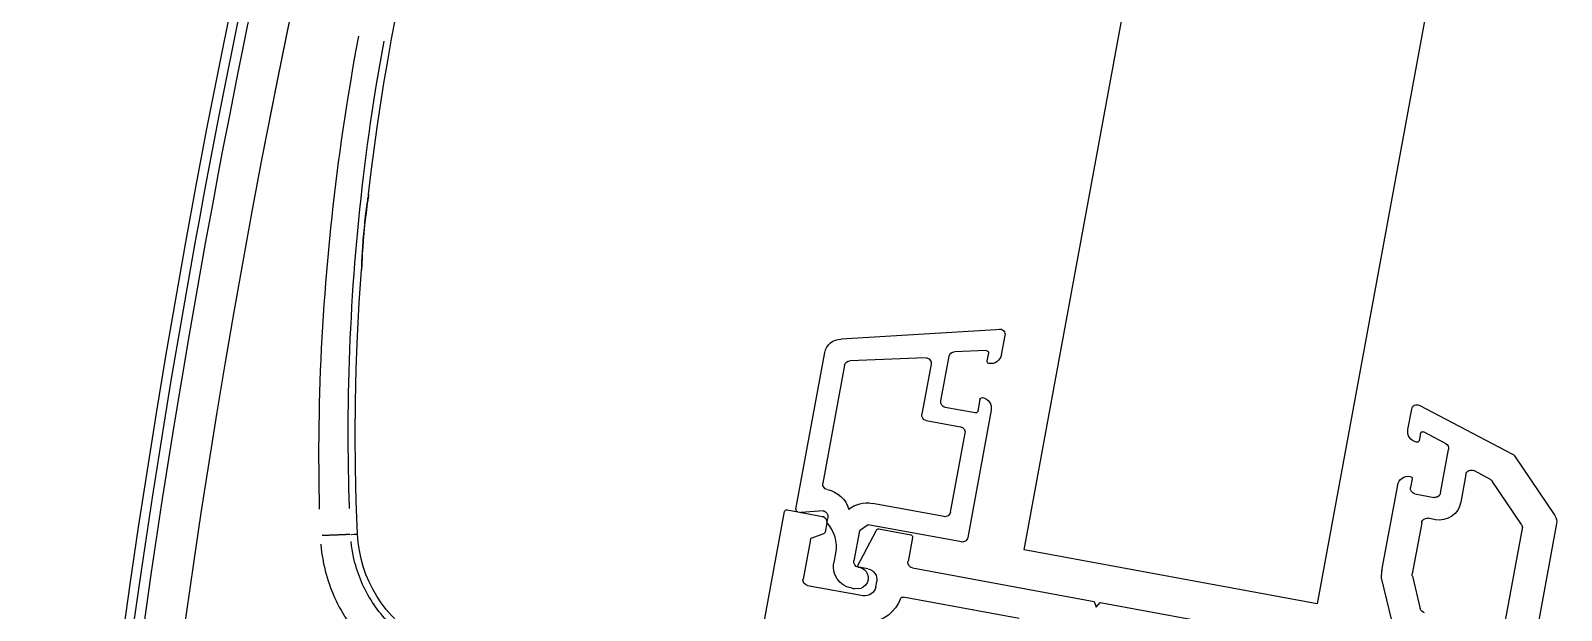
# Model space of a CAD drawing. Header units: millimetres. Extents: x 7086022 to 7120578, y 229555 to 276126.
# Drawn here: x 7107826.8 to 7107967.6, y 242896 to 242949.3 of the extents above; entities that cross this region are included whole.
import ezdxf
from ezdxf.xclip import XClip

# ---------------------------------------------------------------- set-up
doc = ezdxf.new("R2010")
doc.units = ezdxf.units.MM
doc.header["$LTSCALE"] = 100
doc.header["$XCLIPFRAME"] = 2
doc.linetypes.add('U-84D-EX$0$DASHDOTX2', pattern=[2, 1, -0.5, 0, -0.5])
for name, color, linetype in [('BP', 7, 'Continuous'), ('U-84D-EX$0$C-DOOR', 1, 'Continuous'), ('U-84D-EX$0$DOR', 4, 'Continuous')]:
    doc.layers.add(name, color=color, linetype=linetype)

# ---------------------------------------------------------------- blocks, each defined once
blk = doc.blocks.new('U-84D-EX$0$A$Cc7b664ce')
at = {"layer": 'U-84D-EX$0$C-DOOR', "linetype": 'U-84D-EX$0$DASHDOTX2', "ltscale": 4}
blk.add_arc((170.96, 15.77), 839.27, 11.9938, 89.41669, dxfattribs=at)
at = {"layer": 'U-84D-EX$0$DOR'}
for p, q in [((965.19, 235.79), (889.87, 221.92)), ((889.71, 221.69), (890.31, 218.44)), ((892.45, 219.55), (896.08, 220.22)), ((896.66, 219.82), (897.6, 214.7)), ((890.89, 218.04), (891.76, 218.2)), ((891.91, 218.33), (892.3, 219.42)), ((894.96, 215.23), (891.57, 213.47)), ((895.14, 214.25), (894.96, 215.23)), ((891.46, 213.26), (892, 210.32)), ((896.8, 213.54), (896.31, 213.45)), ((892.24, 210.16), (894.47, 210.57)), ((895.05, 210.17), (898.13, 193.46)), ((899.7, 200.35), (897.74, 211.03)), ((893.39, 199.9), (272.44, 85.57)), ((898.35, 172.95), (893.39, 199.9)), ((898.13, 193.46), (898.67, 193.27)), ((898.67, 193.27), (898.23, 192.9)), ((898.23, 192.9), (901.41, 175.63)), ((277.4, 58.62), (898.35, 172.95)), ((890.97, 150.95), (989.44, 169.08)), ((895.09, 166.96), (887.44, 165.55)), ((900.91, 165.85), (895.96, 167.04)), ((880.09, 163.56), (884.58, 154.98)), ((882.32, 164.61), (880.45, 164.26)), ((882.69, 163.46), (883.33, 163.57)), ((886.87, 164.23), (887.65, 164.37)), ((888.23, 163.97), (888.56, 162.2)), ((883.62, 161.14), (882.55, 163.17)), ((888.16, 161.62), (884.15, 160.88)), ((884.75, 154.8), (890.23, 151.1))]:
    blk.add_line(p, q, dxfattribs=at)
at = {"layer": 'U-84D-EX$0$DOR', "color": 0}
for p, q in [((889.66, 220.87), (875.24, 218.21)), ((889.81, 218.35), (889.94, 220.41)), ((889.89, 220.71), (889.94, 220.41)), ((876.42, 216.4), (887.26, 218.39)), ((890.4, 217.95), (890.91, 218.05)), ((893.68, 217.24), (894.56, 217.4)), ((873.11, 201.97), (874.01, 216.73)), ((875.73, 208.98), (876.01, 215.9)), ((891.65, 215.03), (894.4, 215.54)), ((896.89, 215.79), (896.96, 215.46)), ((891.08, 214.22), (891.65, 215.03)), ((892.66, 205.66), (891.08, 214.22)), ((894.98, 215.14), (894.99, 215.1)), ((890.33, 207.26), (889.12, 213.85)), ((876.32, 208.45), (880.91, 209.29)), ((881.49, 208.89), (882.07, 205.74)), ((879.7, 207.54), (875.59, 206.79)), ((880.79, 204.39), (880.29, 207.14)), ((875.07, 203.37), (875.18, 206.29)), ((882.65, 205.34), (889.93, 206.68)), ((879.55, 203.96), (880.63, 204.16)), ((880.55, 202.92), (892.26, 205.08)), ((875.3, 203.18), (876.01, 203.31)), ((875.44, 201.98), (873.67, 201.65)), ((890.89, 163.34), (895.59, 164.21)), ((895.8, 164.2), (898.8, 163.48)), ((890.62, 162.07), (890.49, 162.76)), ((886.45, 159.27), (889.01, 159.74)), ((886.91, 157.03), (886.1, 158.55)), ((891.06, 154.16), (887.07, 156.85)), ((900.03, 155.67), (891.43, 154.08))]:
    blk.add_line(p, q, dxfattribs=at)
at = {"layer": 'U-84D-EX$0$DOR', "color": 1}
for centre, radius, start, end in [((867.59, 261.31), 0.5, 272.0035, 274.2316), ((867.59, 261.31), 0.5, 271.8797, 274.3553), ((882.82, 61.39), 200, 87.3854, 94.3553), ((891.4, 249.28), 11.91, 29.2985, 87.3854), ((882.82, 61.39), 200, 96.3599, 101.0827), ((860.61, 260.65), 0.5, 276.3599, 278.8624)]:
    blk.add_arc(centre, radius, start, end, dxfattribs=at)
at = {"layer": 'U-84D-EX$0$DOR'}
for centre, radius, start, end in [((889.9, 221.73), 0.2, 100.4323, 190.4323), ((896.17, 219.73), 0.5, 10.4323, 100.4323), ((890.8, 218.54), 0.5, 190.4323, 280.4323), ((891.72, 218.4), 0.2, 280.4323, 340.4323), ((892.48, 219.35), 0.2, 100.4323, 160.4323), ((896.13, 214.43), 1, 190.4323, 280.4323), ((896.62, 214.52), 1, 280.4323, 10.4323), ((896.62, 214.52), 3.5, 290.8091, 353.5102), ((891.66, 213.29), 0.2, 117.4323, 190.4323), ((897.93, 211.06), 0.2, 110.8091, 190.4323), ((892.2, 210.35), 0.2, 190.4323, 280.4323), ((894.56, 210.08), 0.5, 10.4323, 100.4323), ((896, 162.04), 5, 90.4323, 100.4323), ((887.62, 164.57), 1, 100.4323, 190.4323), ((880.54, 163.77), 0.5, 100.4323, 205.4323), ((882.5, 163.63), 1, 10.4323, 100.4323), ((882.73, 163.26), 0.2, 100.4323, 207.6312), ((883.29, 163.77), 0.2, 280.4323, 10.4323), ((886.83, 164.42), 0.2, 190.4323, 280.4323), ((887.74, 163.88), 0.5, 10.4323, 100.4323), ((888.07, 162.11), 0.5, 280.4323, 10.4323), ((884.06, 161.37), 0.5, 207.6312, 280.4323), ((885.03, 155.21), 0.5, 207.6312, 236.0229), ((890.79, 151.93), 1, 236.0229, 280.4323)]:
    blk.add_arc(centre, radius, start, end, dxfattribs=at)
at = {"layer": 'U-84D-EX$0$DOR', "color": 0}
for centre, radius, start, end in [((889.69, 220.67), 0.2, 10.4323, 100.4323), ((875.51, 216.74), 1.5, 100.4323, 180.4323), ((887.35, 217.9), 0.5, 10.4323, 100.4323), ((890.31, 218.44), 0.5, 190.4323, 280.4323), ((890.31, 218.44), 2.5, 190.4323, 255.1229), ((893.1, 220.38), 3.2, 226.8559, 280.4323), ((894.93, 215.43), 2, 10.4323, 100.4323), ((876.51, 215.91), 0.5, 100.4323, 180.4323), ((891.77, 214.34), 2.7, 141.3594, 190.4323), ((894.49, 215.05), 0.5, 10.4323, 100.4323), ((895.98, 215.22), 1, 187.0744, 13.7902), ((876.23, 208.94), 0.5, 180.4323, 280.4323), ((881, 208.8), 0.5, 10.4323, 100.4323), ((879.79, 207.05), 0.5, 10.4323, 100.4323), ((889.84, 207.17), 0.5, 280.4323, 10.4323), ((875.68, 206.3), 0.5, 100.4323, 180.4323), ((882.56, 205.83), 0.5, 190.4323, 280.4323), ((892.17, 205.57), 0.5, 280.4323, 10.4323), ((880.6, 204.35), 0.2, 280.4323, 10.4323), ((875.27, 203.37), 0.2, 180.4323, 280.4323), ((875.26, 202.96), 1, 280.4323, 10.4323), ((876.05, 203.11), 0.2, 10.4323, 100.4323), ((879.59, 203.76), 0.2, 100.4323, 190.4323), ((880.37, 203.91), 1, 190.4323, 280.4323), ((873.58, 202.15), 0.5, 180.4323, 280.4323), ((890.98, 162.85), 0.5, 100.4323, 190.4323), ((895.69, 163.71), 0.5, 76.4437, 100.4323), ((898.68, 162.99), 0.5, 10.4323, 76.4437), ((888.65, 161.71), 2, 280.4323, 10.4323), ((886.55, 158.78), 0.5, 100.4323, 207.6312), ((887.35, 157.26), 0.5, 207.9543, 236.0229), ((891.34, 154.58), 0.5, 236.0229, 280.4323)]:
    blk.add_arc(centre, radius, start, end, dxfattribs=at)
at = {"layer": 'U-84D-EX$0$DOR', "color": 1}
for points, knots in [([(933.44, 286.64), (905.28, 283.75), (877.22, 279.53), (832.37, 270.6), (815.37, 266.7), (798.5, 262.31)], [0, 0, 0, 0, 8.492381, 8.492381, 13.720401, 13.720401, 13.720401, 13.720401]), ([(807.95, 263.83), (812.59, 264.98), (817.24, 266.1), (829, 268.83), (836.11, 270.4), (847.7, 272.8), (852.16, 273.69), (859.42, 275.08), (862.22, 275.6), (870.61, 277.12), (876.22, 278.09), (890.81, 280.46), (899.82, 281.78), (914.03, 283.66), (919.23, 284.3), (924.44, 284.89)], [-12.647738, -12.647738, -12.647738, -12.647738, -11.213528, -11.213528, -9.032173, -9.032173, -7.668826, -7.668826, -6.816735, -6.816735, -5.112551, -5.112551, -2.385857, -2.385857, -0.816601, -0.816601, -0.816601, -0.816601]), ([(924.54, 283.92), (919.34, 283.33), (914.15, 282.69), (899.95, 280.82), (890.95, 279.49), (876.37, 277.13), (870.77, 276.16), (862.39, 274.64), (859.59, 274.12), (852.34, 272.73), (847.88, 271.84), (836.31, 269.45), (829.2, 267.88), (817.46, 265.16), (812.81, 264.04), (808.17, 262.88)], [0.816601, 0.816601, 0.816601, 0.816601, 2.385857, 2.385857, 5.112551, 5.112551, 6.816735, 6.816735, 7.668826, 7.668826, 9.032173, 9.032173, 11.213528, 11.213528, 12.647738, 12.647738, 12.647738, 12.647738]), ([(931.8, 280.96), (906.95, 278.33), (882.22, 274.68), (837.42, 266.14), (817.3, 261.58), (797.37, 256.34)], [-14.476016, -14.476016, -14.476016, -14.476016, -6.978252, -6.978252, -0.793096, -0.793096, -0.793096, -0.793096]), ([(931.8, 280.96), (906.95, 278.33), (882.22, 274.68), (837.44, 266.14), (817.34, 261.59), (797.43, 256.36)], [-14.476151, -14.476151, -14.476151, -14.476151, -6.978252, -6.978252, -0.799175, -0.799175, -0.799175, -0.799175]), ([(846.16, 261.1), (848.02, 261.45), (849.88, 261.77), (851.75, 262.07), (853.08, 262.29), (854.41, 262.49), (855.75, 262.68), (857.08, 262.87), (858.42, 263.04), (859.76, 263.21), (861.1, 263.37), (862.44, 263.52), (863.78, 263.66), (865.12, 263.8), (866.47, 263.93), (867.81, 264.04), (867.81, 264.04), (869.16, 264.15), (870.5, 264.25), (871.85, 264.34), (873.2, 264.43), (874.55, 264.5), (875.89, 264.56), (877.24, 264.62), (878.59, 264.67), (879.94, 264.7), (881.29, 264.73), (882.64, 264.75), (883.99, 264.76), (885.34, 264.76), (886.69, 264.75), (888.04, 264.73), (888.58, 264.72), (889.12, 264.71), (889.66, 264.7)], [-6.184099, -6.184099, -6.184099, -6.184099, -5.61628, -5.61628, -5.61628, -5.211692, -5.211692, -5.211692, -4.807046, -4.807046, -4.807046, -4.40229, -4.40229, -4.40229, -3.997547, -3.997547, -3.997379, -3.997379, -3.592389, -3.592389, -3.592389, -3.1874, -3.1874, -3.1874, -2.782374, -2.782374, -2.782374, -2.377278, -2.377278, -2.377278, -1.972077, -1.972077, -1.972077, -1.810659, -1.810659, -1.810659, -1.810659]), ([(892.88, 264.57), (893.48, 264.51), (894.08, 264.42), (894.68, 264.3), (895.1, 264.21), (895.52, 264.1), (895.94, 263.97), (896.36, 263.85), (896.77, 263.7), (897.17, 263.54), (897.58, 263.38), (897.97, 263.2), (898.36, 263.01), (898.75, 262.81), (899.13, 262.6), (899.5, 262.37), (899.53, 262.36), (899.55, 262.34), (899.58, 262.33), (899.92, 262.11), (900.26, 261.89), (900.59, 261.64), (900.94, 261.39), (901.28, 261.11), (901.61, 260.82), (901.93, 260.54), (902.25, 260.24), (902.55, 259.92), (902.85, 259.61), (903.14, 259.28), (903.42, 258.94), (903.69, 258.6), (903.95, 258.25), (904.19, 257.89), (904.33, 257.69), (904.46, 257.49), (904.59, 257.28)], [-1.488251, -1.488251, -1.488251, -1.488251, -1.306207, -1.306207, -1.306207, -1.175865, -1.175865, -1.175865, -1.045232, -1.045232, -1.045232, -0.914694, -0.914694, -0.914694, -0.78423, -0.78423, -0.78423, -0.775296, -0.775296, -0.775296, -0.653604, -0.653604, -0.653604, -0.522742, -0.522742, -0.522742, -0.392134, -0.392134, -0.392134, -0.261631, -0.261631, -0.261631, -0.130998, -0.130998, -0.130998, -0.05836, -0.05836, -0.05836, -0.05836]), ([(889.58, 261.92), (889.05, 261.94), (888.51, 261.96), (887.98, 261.97), (886.65, 262), (885.32, 262.03), (883.99, 262.03), (882.66, 262.04), (881.33, 262.04), (879.99, 262.02), (878.66, 262), (877.33, 261.97), (876, 261.93), (874.67, 261.88), (873.34, 261.82), (872.01, 261.75), (870.68, 261.68), (869.35, 261.6), (868.02, 261.5), (868.02, 261.5), (866.69, 261.4), (865.36, 261.29), (864.04, 261.17), (862.71, 261.04), (861.39, 260.9), (860.06, 260.75), (858.74, 260.6), (857.42, 260.44), (856.1, 260.26), (854.78, 260.08), (853.46, 259.89), (852.14, 259.69), (850.29, 259.4), (848.45, 259.08), (846.61, 258.74)], [1.810706, 1.810706, 1.810706, 1.810706, 1.972077, 1.972077, 1.972077, 2.377278, 2.377278, 2.377278, 2.782374, 2.782374, 2.782374, 3.1874, 3.1874, 3.1874, 3.592389, 3.592389, 3.592389, 3.997379, 3.997379, 3.997547, 3.997547, 4.40229, 4.40229, 4.40229, 4.807046, 4.807046, 4.807046, 5.211692, 5.211692, 5.211692, 5.61628, 5.61628, 5.61628, 6.184995, 6.184995, 6.184995, 6.184995]), ([(867.61, 260.81), (867.61, 260.81), (867.55, 260.8), (867.31, 260.8), (867.14, 260.79), (866.7, 260.77), (866.43, 260.76), (865.82, 260.72), (865.48, 260.7), (864.78, 260.65), (864.41, 260.61), (863.67, 260.54), (863.31, 260.51), (862.62, 260.43), (862.3, 260.39), (861.72, 260.31), (861.47, 260.27), (861.06, 260.22), (860.91, 260.19), (860.73, 260.16), (860.68, 260.16), (860.68, 260.16)], [-1.8919129, -1.8919129, -1.8919129, -1.8919129, -1.7963945, -1.7963945, -1.7003622, -1.7003622, -1.6041101, -1.6041101, -1.5076766, -1.5076766, -1.4110572, -1.4110572, -1.3147471, -1.3147471, -1.218958, -1.218958, -1.1235291, -1.1235291, -1.0274159, -1.0274159, -0.945886, -0.945886, -0.945886, -0.945886]), ([(860.72, 260.17), (860.82, 260.18), (861.1, 260.22), (862.22, 260.38), (863.26, 260.51), (865.15, 260.68), (866.02, 260.74), (867.02, 260.79), (867.31, 260.8), (867.58, 260.81), (867.63, 260.81), (867.63, 260.81)], [0.9931873, 0.9931873, 0.9931873, 0.9931873, 1.1649915, 1.1649915, 1.4317771, 1.4317771, 1.6600615, 1.6600615, 1.8027393, 1.8027393, 1.8919129, 1.8919129, 1.8919129, 1.8919129]), ([(902, 255.93), (901.92, 256.07), (901.83, 256.2), (901.74, 256.33), (901.55, 256.62), (901.34, 256.91), (901.12, 257.18), (900.9, 257.45), (900.67, 257.72), (900.42, 257.97), (900.18, 258.23), (899.93, 258.47), (899.66, 258.7), (899.4, 258.94), (899.12, 259.16), (898.84, 259.37), (898.58, 259.57), (898.31, 259.75), (898.03, 259.93), (898.01, 259.94), (897.99, 259.95), (897.97, 259.97), (897.67, 260.15), (897.36, 260.32), (897.05, 260.48), (896.73, 260.64), (896.41, 260.79), (896.09, 260.92), (895.76, 261.05), (895.43, 261.17), (895.09, 261.28), (894.75, 261.38), (894.41, 261.47), (894.07, 261.55), (893.59, 261.65), (893.1, 261.73), (892.61, 261.78)], [0.071891, 0.071891, 0.071891, 0.071891, 0.130998, 0.130998, 0.130998, 0.261631, 0.261631, 0.261631, 0.392134, 0.392134, 0.392134, 0.522742, 0.522742, 0.522742, 0.653604, 0.653604, 0.653604, 0.775296, 0.775296, 0.775296, 0.78423, 0.78423, 0.78423, 0.914694, 0.914694, 0.914694, 1.045232, 1.045232, 1.045232, 1.175865, 1.175865, 1.175865, 1.306207, 1.306207, 1.306207, 1.488964, 1.488964, 1.488964, 1.488964])]:
    blk.add_open_spline(points, degree=3, knots=knots, dxfattribs=at)
blk.add_rational_spline([(891.97, 261.85), (891.99, 262.11), (892.03, 263.1), (892.08, 264.43)], [0.977414777874, 0.849035620528, 0.849035620528, 0.977414777874], degree=3, dxfattribs=at)
blk.add_open_spline([(891.97, 261.76), (891.95, 261.39), (891.94, 261.2), (891.94, 261.18)], degree=3, dxfattribs=at)
blk = doc.blocks.new('U-84D-EX', base_point=(0, 0))
at = {"layer": 'U-84D-EX$0$DOR', "xscale": -1}
blk.add_blockref('U-84D-EX$0$A$Cc7b664ce', (-3600, -2005), dxfattribs=at)

msp = doc.modelspace()

# ---------------------------------------------------------------- block references
at = {"layer": 'BP'}
ref = msp.add_blockref('U-84D-EX', (7106113.06, 247394.92), dxfattribs=dict(at, rotation=90))
XClip(ref).set_block_clipping_path([(324.9999999999, 0), (324.9999999967, -2999.9999999991), (2544.9999999997, -2999.9999999991), (2544.9999999997, -1934.9999999991), (6614.9999999999, -1934.9999999991), (6614.9999999999, -10964.9999999991), (-9540.0000000001, -10964.9999999991), (-9540.0000000001, -17.3253110833)])

doc.saveas('drawing.dxf')
